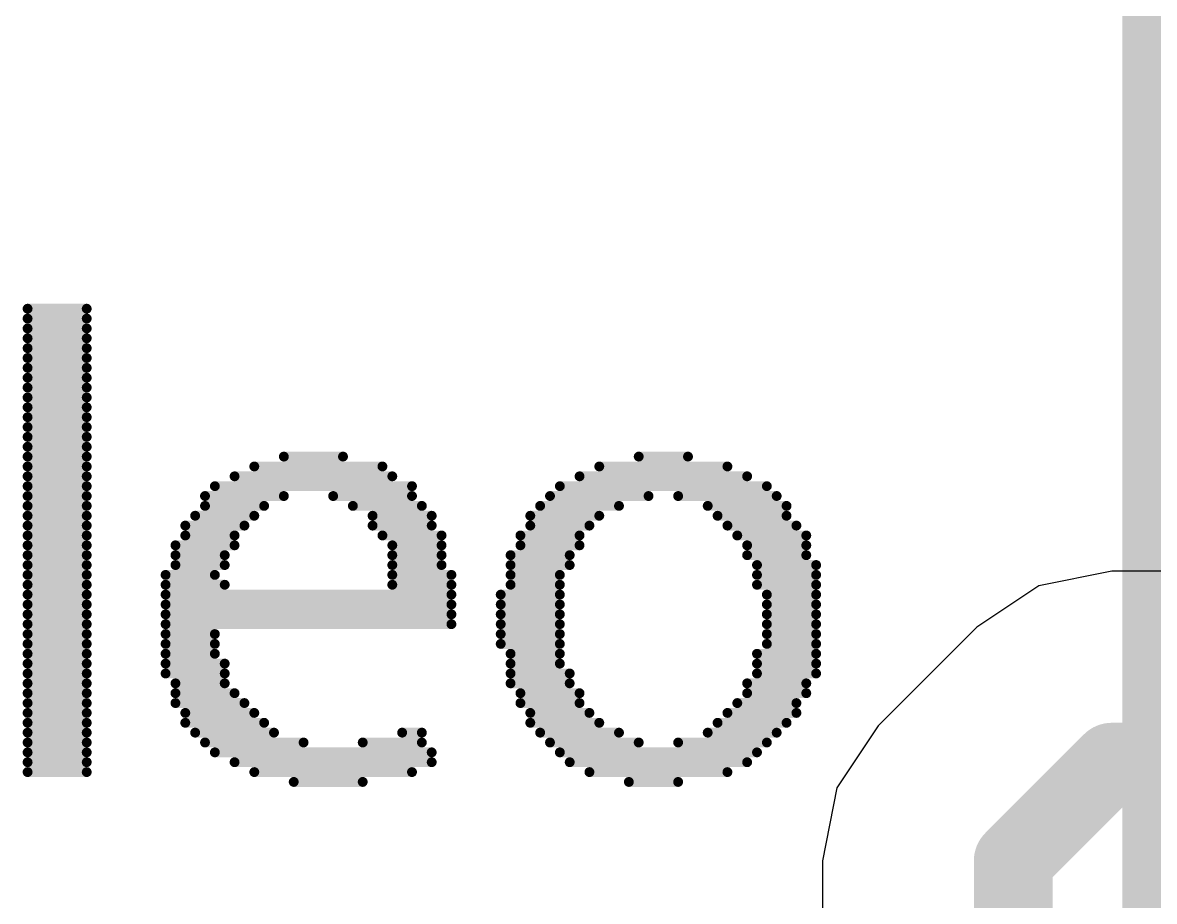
# Model space of a CAD drawing. Header units: millimetres. Extents: x 2.26 to 6.57, y 1.2 to 4.64.
# Drawn here: x 2.6428 to 2.7576, y 3.839 to 3.9282 of the extents above; entities that cross this region are included whole.
import ezdxf

# ---------------------------------------------------------------- set-up
doc = ezdxf.new("R2010")
doc.units = ezdxf.units.MM
doc.header["$MEASUREMENT"] = 0
doc.layers.add('BottomLayer', color=5, linetype='Continuous')
doc.layers.add('TopOverlay', color=2, linetype='Continuous')

# ---------------------------------------------------------------- blocks, each defined once
blk = doc.blocks.new('NUCLEO_______0_5___4')
at = {"layer": 'TopOverlay', "const_width": 0.001}
for points in [[(0.015, -0.104), (0.021, -0.104)], [(0.015, -0.105), (0.021, -0.105)], [(0.015, -0.106), (0.021, -0.106)], [(0.015, -0.107), (0.021, -0.107)], [(0.015, -0.108), (0.021, -0.108)], [(0.015, -0.109), (0.021, -0.109)], [(0.015, -0.11), (0.021, -0.11)], [(0.015, -0.111), (0.021, -0.111)], [(0.015, -0.112), (0.021, -0.112)], [(0.015, -0.113), (0.021, -0.113)], [(0.015, -0.114), (0.021, -0.114)], [(0.015, -0.115), (0.021, -0.115)], [(0.015, -0.116), (0.021, -0.116)], [(0.015, -0.117), (0.021, -0.117)], [(0.015, -0.118), (0.021, -0.118)], [(0.015, -0.119), (0.021, -0.119)], [(0.041, -0.119), (0.047, -0.119)], [(0.077, -0.119), (0.082, -0.119)], [(0.015, -0.12), (0.021, -0.12)], [(0.015, -0.121), (0.021, -0.121)], [(0.036, -0.121), (0.052, -0.121)], [(0.038, -0.12), (0.051, -0.12)], [(0.071, -0.121), (0.088, -0.121)], [(0.073, -0.12), (0.086, -0.12)], [(0.015, -0.122), (0.021, -0.122)], [(0.034, -0.122), (0.054, -0.122)], [(0.069, -0.122), (0.09, -0.122)], [(0.015, -0.123), (0.021, -0.123)], [(0.033, -0.123), (0.041, -0.123)], [(0.046, -0.123), (0.054, -0.123)], [(0.068, -0.123), (0.078, -0.123)], [(0.081, -0.123), (0.091, -0.123)], [(0.015, -0.124), (0.021, -0.124)], [(0.033, -0.124), (0.039, -0.124)], [(0.048, -0.124), (0.055, -0.124)], [(0.067, -0.124), (0.075, -0.124)], [(0.084, -0.124), (0.092, -0.124)], [(0.015, -0.125), (0.021, -0.125)], [(0.032, -0.125), (0.038, -0.125)], [(0.05, -0.125), (0.056, -0.125)], [(0.066, -0.125), (0.073, -0.125)], [(0.085, -0.125), (0.092, -0.125)], [(0.015, -0.126), (0.021, -0.126)], [(0.031, -0.126), (0.037, -0.126)], [(0.05, -0.126), (0.056, -0.126)], [(0.066, -0.126), (0.072, -0.126)], [(0.086, -0.126), (0.093, -0.126)], [(0.015, -0.127), (0.021, -0.127)], [(0.031, -0.127), (0.036, -0.127)], [(0.051, -0.127), (0.057, -0.127)], [(0.065, -0.127), (0.071, -0.127)], [(0.087, -0.127), (0.094, -0.127)], [(0.015, -0.128), (0.021, -0.128)], [(0.015, -0.129), (0.021, -0.129)], [(0.03, -0.128), (0.036, -0.128)], [(0.03, -0.129), (0.035, -0.129)], [(0.052, -0.128), (0.057, -0.128)], [(0.052, -0.129), (0.057, -0.129)], [(0.064, -0.129), (0.07, -0.129)], [(0.065, -0.128), (0.071, -0.128)], [(0.088, -0.128), (0.094, -0.128)], [(0.088, -0.129), (0.094, -0.129)], [(0.015, -0.13), (0.021, -0.13)], [(0.03, -0.13), (0.035, -0.13)], [(0.052, -0.13), (0.057, -0.13)], [(0.064, -0.13), (0.07, -0.13)], [(0.089, -0.13), (0.095, -0.13)], [(0.015, -0.131), (0.021, -0.131)], [(0.029, -0.131), (0.034, -0.131)], [(0.052, -0.131), (0.058, -0.131)], [(0.064, -0.131), (0.069, -0.131)], [(0.089, -0.131), (0.095, -0.131)], [(0.015, -0.132), (0.021, -0.132)], [(0.029, -0.132), (0.035, -0.132)], [(0.052, -0.132), (0.058, -0.132)], [(0.064, -0.132), (0.069, -0.132)], [(0.089, -0.132), (0.095, -0.132)], [(0.015, -0.133), (0.021, -0.133)], [(0.029, -0.133), (0.058, -0.133)], [(0.063, -0.133), (0.069, -0.133)], [(0.09, -0.133), (0.095, -0.133)], [(0.015, -0.134), (0.021, -0.134)], [(0.029, -0.134), (0.058, -0.134)], [(0.063, -0.134), (0.069, -0.134)], [(0.09, -0.134), (0.095, -0.134)], [(0.015, -0.135), (0.021, -0.135)], [(0.029, -0.135), (0.058, -0.135)], [(0.063, -0.135), (0.069, -0.135)], [(0.09, -0.135), (0.095, -0.135)], [(0.015, -0.136), (0.021, -0.136)], [(0.015, -0.137), (0.021, -0.137)], [(0.029, -0.136), (0.058, -0.136)], [(0.029, -0.137), (0.034, -0.137)], [(0.063, -0.136), (0.069, -0.136)], [(0.063, -0.137), (0.069, -0.137)], [(0.09, -0.136), (0.095, -0.136)], [(0.09, -0.137), (0.095, -0.137)], [(0.015, -0.138), (0.021, -0.138)], [(0.029, -0.138), (0.034, -0.138)], [(0.063, -0.138), (0.069, -0.138)], [(0.09, -0.138), (0.095, -0.138)], [(0.015, -0.139), (0.021, -0.139)], [(0.029, -0.139), (0.034, -0.139)], [(0.064, -0.139), (0.069, -0.139)], [(0.089, -0.139), (0.095, -0.139)], [(0.015, -0.14), (0.021, -0.14)], [(0.029, -0.14), (0.035, -0.14)], [(0.064, -0.14), (0.069, -0.14)], [(0.089, -0.14), (0.095, -0.14)], [(0.015, -0.141), (0.021, -0.141)], [(0.029, -0.141), (0.035, -0.141)], [(0.064, -0.141), (0.07, -0.141)], [(0.089, -0.141), (0.095, -0.141)], [(0.015, -0.142), (0.021, -0.142)], [(0.03, -0.142), (0.035, -0.142)], [(0.064, -0.142), (0.07, -0.142)], [(0.088, -0.142), (0.094, -0.142)], [(0.015, -0.143), (0.021, -0.143)], [(0.015, -0.144), (0.021, -0.144)], [(0.03, -0.143), (0.036, -0.143)], [(0.03, -0.144), (0.037, -0.144)], [(0.065, -0.143), (0.071, -0.143)], [(0.065, -0.144), (0.071, -0.144)], [(0.087, -0.144), (0.093, -0.144)], [(0.088, -0.143), (0.094, -0.143)], [(0.015, -0.145), (0.021, -0.145)], [(0.031, -0.145), (0.038, -0.145)], [(0.066, -0.145), (0.072, -0.145)], [(0.086, -0.145), (0.093, -0.145)], [(0.015, -0.146), (0.021, -0.146)], [(0.031, -0.146), (0.039, -0.146)], [(0.066, -0.146), (0.073, -0.146)], [(0.085, -0.146), (0.092, -0.146)], [(0.015, -0.147), (0.021, -0.147)], [(0.032, -0.147), (0.04, -0.147)], [(0.053, -0.147), (0.055, -0.147)], [(0.067, -0.147), (0.075, -0.147)], [(0.084, -0.147), (0.091, -0.147)], [(0.015, -0.148), (0.021, -0.148)], [(0.033, -0.148), (0.043, -0.148)], [(0.049, -0.148), (0.055, -0.148)], [(0.068, -0.148), (0.077, -0.148)], [(0.081, -0.148), (0.09, -0.148)], [(0.015, -0.149), (0.021, -0.149)], [(0.034, -0.149), (0.056, -0.149)], [(0.069, -0.149), (0.089, -0.149)], [(0.015, -0.15), (0.021, -0.15)], [(0.036, -0.15), (0.056, -0.15)], [(0.07, -0.15), (0.088, -0.15)], [(0.015, -0.151), (0.021, -0.151)], [(0.038, -0.151), (0.054, -0.151)], [(0.042, -0.152), (0.049, -0.152)], [(0.072, -0.151), (0.086, -0.151)], [(0.076, -0.152), (0.081, -0.152)]]:
    blk.add_lwpolyline(points, dxfattribs=at)
at = {"layer": 'TopOverlay', "const_width": 0.0005}
for points in [[(0.01475, -0.104, 1), (0.01525, -0.104, 1)], [(0.02075, -0.104, 1), (0.02125, -0.104, 1)], [(0.01475, -0.105, 1), (0.01525, -0.105, 1)], [(0.01475, -0.106, 1), (0.01525, -0.106, 1)], [(0.02075, -0.105, 1), (0.02125, -0.105, 1)], [(0.02075, -0.106, 1), (0.02125, -0.106, 1)], [(0.01475, -0.107, 1), (0.01525, -0.107, 1)], [(0.02075, -0.107, 1), (0.02125, -0.107, 1)], [(0.01475, -0.108, 1), (0.01525, -0.108, 1)], [(0.02075, -0.108, 1), (0.02125, -0.108, 1)], [(0.01475, -0.109, 1), (0.01525, -0.109, 1)], [(0.02075, -0.109, 1), (0.02125, -0.109, 1)], [(0.01475, -0.11, 1), (0.01525, -0.11, 1)], [(0.02075, -0.11, 1), (0.02125, -0.11, 1)], [(0.01475, -0.111, 1), (0.01525, -0.111, 1)], [(0.02075, -0.111, 1), (0.02125, -0.111, 1)], [(0.01475, -0.112, 1), (0.01525, -0.112, 1)], [(0.01475, -0.113, 1), (0.01525, -0.113, 1)], [(0.02075, -0.112, 1), (0.02125, -0.112, 1)], [(0.02075, -0.113, 1), (0.02125, -0.113, 1)], [(0.01475, -0.114, 1), (0.01525, -0.114, 1)], [(0.02075, -0.114, 1), (0.02125, -0.114, 1)], [(0.01475, -0.115, 1), (0.01525, -0.115, 1)], [(0.02075, -0.115, 1), (0.02125, -0.115, 1)], [(0.01475, -0.116, 1), (0.01525, -0.116, 1)], [(0.02075, -0.116, 1), (0.02125, -0.116, 1)], [(0.01475, -0.117, 1), (0.01525, -0.117, 1)], [(0.02075, -0.117, 1), (0.02125, -0.117, 1)], [(0.01475, -0.118, 1), (0.01525, -0.118, 1)], [(0.02075, -0.118, 1), (0.02125, -0.118, 1)], [(0.01475, -0.119, 1), (0.01525, -0.119, 1)], [(0.02075, -0.119, 1), (0.02125, -0.119, 1)], [(0.04075, -0.119, 1), (0.04125, -0.119, 1)], [(0.04675, -0.119, 1), (0.04725, -0.119, 1)], [(0.07675, -0.119, 1), (0.07725, -0.119, 1)], [(0.08175, -0.119, 1), (0.08225, -0.119, 1)], [(0.01475, -0.12, 1), (0.01525, -0.12, 1)], [(0.01475, -0.121, 1), (0.01525, -0.121, 1)], [(0.02075, -0.12, 1), (0.02125, -0.12, 1)], [(0.02075, -0.121, 1), (0.02125, -0.121, 1)], [(0.03575, -0.121, 1), (0.03625, -0.121, 1)], [(0.03775, -0.12, 1), (0.03825, -0.12, 1)], [(0.05075, -0.12, 1), (0.05125, -0.12, 1)], [(0.05175, -0.121, 1), (0.05225, -0.121, 1)], [(0.07075, -0.121, 1), (0.07125, -0.121, 1)], [(0.07275, -0.12, 1), (0.07325, -0.12, 1)], [(0.08575, -0.12, 1), (0.08625, -0.12, 1)], [(0.08775, -0.121, 1), (0.08825, -0.121, 1)], [(0.01475, -0.122, 1), (0.01525, -0.122, 1)], [(0.02075, -0.122, 1), (0.02125, -0.122, 1)], [(0.03375, -0.122, 1), (0.03425, -0.122, 1)], [(0.05375, -0.122, 1), (0.05425, -0.122, 1)], [(0.06875, -0.122, 1), (0.06925, -0.122, 1)], [(0.08975, -0.122, 1), (0.09025, -0.122, 1)], [(0.01475, -0.123, 1), (0.01525, -0.123, 1)], [(0.02075, -0.123, 1), (0.02125, -0.123, 1)], [(0.03275, -0.123, 1), (0.03325, -0.123, 1)], [(0.04075, -0.123, 1), (0.04125, -0.123, 1)], [(0.04575, -0.123, 1), (0.04625, -0.123, 1)], [(0.05375, -0.123, 1), (0.05425, -0.123, 1)], [(0.06775, -0.123, 1), (0.06825, -0.123, 1)], [(0.07775, -0.123, 1), (0.07825, -0.123, 1)], [(0.08075, -0.123, 1), (0.08125, -0.123, 1)], [(0.09075, -0.123, 1), (0.09125, -0.123, 1)], [(0.01475, -0.124, 1), (0.01525, -0.124, 1)], [(0.02075, -0.124, 1), (0.02125, -0.124, 1)], [(0.03275, -0.124, 1), (0.03325, -0.124, 1)], [(0.03875, -0.124, 1), (0.03925, -0.124, 1)], [(0.04775, -0.124, 1), (0.04825, -0.124, 1)], [(0.05475, -0.124, 1), (0.05525, -0.124, 1)], [(0.06675, -0.124, 1), (0.06725, -0.124, 1)], [(0.07475, -0.124, 1), (0.07525, -0.124, 1)], [(0.08375, -0.124, 1), (0.08425, -0.124, 1)], [(0.09175, -0.124, 1), (0.09225, -0.124, 1)], [(0.01475, -0.125, 1), (0.01525, -0.125, 1)], [(0.02075, -0.125, 1), (0.02125, -0.125, 1)], [(0.03175, -0.125, 1), (0.03225, -0.125, 1)], [(0.03775, -0.125, 1), (0.03825, -0.125, 1)], [(0.04975, -0.125, 1), (0.05025, -0.125, 1)], [(0.05575, -0.125, 1), (0.05625, -0.125, 1)], [(0.06575, -0.125, 1), (0.06625, -0.125, 1)], [(0.07275, -0.125, 1), (0.07325, -0.125, 1)], [(0.08475, -0.125, 1), (0.08525, -0.125, 1)], [(0.09175, -0.125, 1), (0.09225, -0.125, 1)], [(0.01475, -0.126, 1), (0.01525, -0.126, 1)], [(0.02075, -0.126, 1), (0.02125, -0.126, 1)], [(0.03075, -0.126, 1), (0.03125, -0.126, 1)], [(0.03675, -0.126, 1), (0.03725, -0.126, 1)], [(0.04975, -0.126, 1), (0.05025, -0.126, 1)], [(0.05575, -0.126, 1), (0.05625, -0.126, 1)], [(0.06575, -0.126, 1), (0.06625, -0.126, 1)], [(0.07175, -0.126, 1), (0.07225, -0.126, 1)], [(0.08575, -0.126, 1), (0.08625, -0.126, 1)], [(0.09275, -0.126, 1), (0.09325, -0.126, 1)], [(0.01475, -0.127, 1), (0.01525, -0.127, 1)], [(0.02075, -0.127, 1), (0.02125, -0.127, 1)], [(0.03075, -0.127, 1), (0.03125, -0.127, 1)], [(0.03575, -0.127, 1), (0.03625, -0.127, 1)], [(0.05075, -0.127, 1), (0.05125, -0.127, 1)], [(0.05675, -0.127, 1), (0.05725, -0.127, 1)], [(0.06475, -0.127, 1), (0.06525, -0.127, 1)], [(0.07075, -0.127, 1), (0.07125, -0.127, 1)], [(0.08675, -0.127, 1), (0.08725, -0.127, 1)], [(0.09375, -0.127, 1), (0.09425, -0.127, 1)], [(0.01475, -0.128, 1), (0.01525, -0.128, 1)], [(0.01475, -0.129, 1), (0.01525, -0.129, 1)], [(0.02075, -0.128, 1), (0.02125, -0.128, 1)], [(0.02075, -0.129, 1), (0.02125, -0.129, 1)], [(0.02975, -0.128, 1), (0.03025, -0.128, 1)], [(0.02975, -0.129, 1), (0.03025, -0.129, 1)], [(0.03475, -0.129, 1), (0.03525, -0.129, 1)], [(0.03575, -0.128, 1), (0.03625, -0.128, 1)], [(0.05175, -0.128, 1), (0.05225, -0.128, 1)], [(0.05175, -0.129, 1), (0.05225, -0.129, 1)], [(0.05675, -0.128, 1), (0.05725, -0.128, 1)], [(0.05675, -0.129, 1), (0.05725, -0.129, 1)], [(0.06375, -0.129, 1), (0.06425, -0.129, 1)], [(0.06475, -0.128, 1), (0.06525, -0.128, 1)], [(0.06975, -0.129, 1), (0.07025, -0.129, 1)], [(0.07075, -0.128, 1), (0.07125, -0.128, 1)], [(0.08775, -0.128, 1), (0.08825, -0.128, 1)], [(0.08775, -0.129, 1), (0.08825, -0.129, 1)], [(0.09375, -0.128, 1), (0.09425, -0.128, 1)], [(0.09375, -0.129, 1), (0.09425, -0.129, 1)], [(0.01475, -0.13, 1), (0.01525, -0.13, 1)], [(0.02075, -0.13, 1), (0.02125, -0.13, 1)], [(0.02975, -0.13, 1), (0.03025, -0.13, 1)], [(0.03475, -0.13, 1), (0.03525, -0.13, 1)], [(0.05175, -0.13, 1), (0.05225, -0.13, 1)], [(0.05675, -0.13, 1), (0.05725, -0.13, 1)], [(0.06375, -0.13, 1), (0.06425, -0.13, 1)], [(0.06975, -0.13, 1), (0.07025, -0.13, 1)], [(0.08875, -0.13, 1), (0.08925, -0.13, 1)], [(0.09475, -0.13, 1), (0.09525, -0.13, 1)], [(0.01475, -0.131, 1), (0.01525, -0.131, 1)], [(0.02075, -0.131, 1), (0.02125, -0.131, 1)], [(0.02875, -0.131, 1), (0.02925, -0.131, 1)], [(0.03375, -0.131, 1), (0.03425, -0.131, 1)], [(0.05175, -0.131, 1), (0.05225, -0.131, 1)], [(0.05775, -0.131, 1), (0.05825, -0.131, 1)], [(0.06375, -0.131, 1), (0.06425, -0.131, 1)], [(0.06875, -0.131, 1), (0.06925, -0.131, 1)], [(0.08875, -0.131, 1), (0.08925, -0.131, 1)], [(0.09475, -0.131, 1), (0.09525, -0.131, 1)], [(0.01475, -0.132, 1), (0.01525, -0.132, 1)], [(0.02075, -0.132, 1), (0.02125, -0.132, 1)], [(0.02875, -0.132, 1), (0.02925, -0.132, 1)], [(0.03475, -0.132, 1), (0.03525, -0.132, 1)], [(0.05175, -0.132, 1), (0.05225, -0.132, 1)], [(0.05775, -0.132, 1), (0.05825, -0.132, 1)], [(0.06375, -0.132, 1), (0.06425, -0.132, 1)], [(0.06875, -0.132, 1), (0.06925, -0.132, 1)], [(0.08875, -0.132, 1), (0.08925, -0.132, 1)], [(0.09475, -0.132, 1), (0.09525, -0.132, 1)], [(0.01475, -0.133, 1), (0.01525, -0.133, 1)], [(0.02075, -0.133, 1), (0.02125, -0.133, 1)], [(0.02875, -0.133, 1), (0.02925, -0.133, 1)], [(0.05775, -0.133, 1), (0.05825, -0.133, 1)], [(0.06275, -0.133, 1), (0.06325, -0.133, 1)], [(0.06875, -0.133, 1), (0.06925, -0.133, 1)], [(0.08975, -0.133, 1), (0.09025, -0.133, 1)], [(0.09475, -0.133, 1), (0.09525, -0.133, 1)], [(0.01475, -0.134, 1), (0.01525, -0.134, 1)], [(0.02075, -0.134, 1), (0.02125, -0.134, 1)], [(0.02875, -0.134, 1), (0.02925, -0.134, 1)], [(0.05775, -0.134, 1), (0.05825, -0.134, 1)], [(0.06275, -0.134, 1), (0.06325, -0.134, 1)], [(0.06875, -0.134, 1), (0.06925, -0.134, 1)], [(0.08975, -0.134, 1), (0.09025, -0.134, 1)], [(0.09475, -0.134, 1), (0.09525, -0.134, 1)], [(0.01475, -0.135, 1), (0.01525, -0.135, 1)], [(0.02075, -0.135, 1), (0.02125, -0.135, 1)], [(0.02875, -0.135, 1), (0.02925, -0.135, 1)], [(0.05775, -0.135, 1), (0.05825, -0.135, 1)], [(0.06275, -0.135, 1), (0.06325, -0.135, 1)], [(0.06875, -0.135, 1), (0.06925, -0.135, 1)], [(0.08975, -0.135, 1), (0.09025, -0.135, 1)], [(0.09475, -0.135, 1), (0.09525, -0.135, 1)], [(0.01475, -0.136, 1), (0.01525, -0.136, 1)], [(0.01475, -0.137, 1), (0.01525, -0.137, 1)], [(0.02075, -0.136, 1), (0.02125, -0.136, 1)], [(0.02075, -0.137, 1), (0.02125, -0.137, 1)], [(0.02875, -0.136, 1), (0.02925, -0.136, 1)], [(0.02875, -0.137, 1), (0.02925, -0.137, 1)], [(0.03375, -0.137, 1), (0.03425, -0.137, 1)], [(0.05775, -0.136, 1), (0.05825, -0.136, 1)], [(0.06275, -0.136, 1), (0.06325, -0.136, 1)], [(0.06275, -0.137, 1), (0.06325, -0.137, 1)], [(0.06875, -0.136, 1), (0.06925, -0.136, 1)], [(0.06875, -0.137, 1), (0.06925, -0.137, 1)], [(0.08975, -0.136, 1), (0.09025, -0.136, 1)], [(0.08975, -0.137, 1), (0.09025, -0.137, 1)], [(0.09475, -0.136, 1), (0.09525, -0.136, 1)], [(0.09475, -0.137, 1), (0.09525, -0.137, 1)], [(0.01475, -0.138, 1), (0.01525, -0.138, 1)], [(0.02075, -0.138, 1), (0.02125, -0.138, 1)], [(0.02875, -0.138, 1), (0.02925, -0.138, 1)], [(0.03375, -0.138, 1), (0.03425, -0.138, 1)], [(0.06275, -0.138, 1), (0.06325, -0.138, 1)], [(0.06875, -0.138, 1), (0.06925, -0.138, 1)], [(0.08975, -0.138, 1), (0.09025, -0.138, 1)], [(0.09475, -0.138, 1), (0.09525, -0.138, 1)], [(0.01475, -0.139, 1), (0.01525, -0.139, 1)], [(0.02075, -0.139, 1), (0.02125, -0.139, 1)], [(0.02875, -0.139, 1), (0.02925, -0.139, 1)], [(0.03375, -0.139, 1), (0.03425, -0.139, 1)], [(0.06375, -0.139, 1), (0.06425, -0.139, 1)], [(0.06875, -0.139, 1), (0.06925, -0.139, 1)], [(0.08875, -0.139, 1), (0.08925, -0.139, 1)], [(0.09475, -0.139, 1), (0.09525, -0.139, 1)], [(0.01475, -0.14, 1), (0.01525, -0.14, 1)], [(0.02075, -0.14, 1), (0.02125, -0.14, 1)], [(0.02875, -0.14, 1), (0.02925, -0.14, 1)], [(0.03475, -0.14, 1), (0.03525, -0.14, 1)], [(0.06375, -0.14, 1), (0.06425, -0.14, 1)], [(0.06875, -0.14, 1), (0.06925, -0.14, 1)], [(0.08875, -0.14, 1), (0.08925, -0.14, 1)], [(0.09475, -0.14, 1), (0.09525, -0.14, 1)], [(0.01475, -0.141, 1), (0.01525, -0.141, 1)], [(0.02075, -0.141, 1), (0.02125, -0.141, 1)], [(0.02875, -0.141, 1), (0.02925, -0.141, 1)], [(0.03475, -0.141, 1), (0.03525, -0.141, 1)], [(0.06375, -0.141, 1), (0.06425, -0.141, 1)], [(0.06975, -0.141, 1), (0.07025, -0.141, 1)], [(0.08875, -0.141, 1), (0.08925, -0.141, 1)], [(0.09475, -0.141, 1), (0.09525, -0.141, 1)], [(0.01475, -0.142, 1), (0.01525, -0.142, 1)], [(0.02075, -0.142, 1), (0.02125, -0.142, 1)], [(0.02975, -0.142, 1), (0.03025, -0.142, 1)], [(0.03475, -0.142, 1), (0.03525, -0.142, 1)], [(0.06375, -0.142, 1), (0.06425, -0.142, 1)], [(0.06975, -0.142, 1), (0.07025, -0.142, 1)], [(0.08775, -0.142, 1), (0.08825, -0.142, 1)], [(0.09375, -0.142, 1), (0.09425, -0.142, 1)], [(0.01475, -0.143, 1), (0.01525, -0.143, 1)], [(0.01475, -0.144, 1), (0.01525, -0.144, 1)], [(0.02075, -0.143, 1), (0.02125, -0.143, 1)], [(0.02075, -0.144, 1), (0.02125, -0.144, 1)], [(0.02975, -0.143, 1), (0.03025, -0.143, 1)], [(0.02975, -0.144, 1), (0.03025, -0.144, 1)], [(0.03575, -0.143, 1), (0.03625, -0.143, 1)], [(0.03675, -0.144, 1), (0.03725, -0.144, 1)], [(0.06475, -0.143, 1), (0.06525, -0.143, 1)], [(0.06475, -0.144, 1), (0.06525, -0.144, 1)], [(0.07075, -0.143, 1), (0.07125, -0.143, 1)], [(0.07075, -0.144, 1), (0.07125, -0.144, 1)], [(0.08675, -0.144, 1), (0.08725, -0.144, 1)], [(0.08775, -0.143, 1), (0.08825, -0.143, 1)], [(0.09275, -0.144, 1), (0.09325, -0.144, 1)], [(0.09375, -0.143, 1), (0.09425, -0.143, 1)], [(0.01475, -0.145, 1), (0.01525, -0.145, 1)], [(0.02075, -0.145, 1), (0.02125, -0.145, 1)], [(0.03075, -0.145, 1), (0.03125, -0.145, 1)], [(0.03775, -0.145, 1), (0.03825, -0.145, 1)], [(0.06575, -0.145, 1), (0.06625, -0.145, 1)], [(0.07175, -0.145, 1), (0.07225, -0.145, 1)], [(0.08575, -0.145, 1), (0.08625, -0.145, 1)], [(0.09275, -0.145, 1), (0.09325, -0.145, 1)], [(0.01475, -0.146, 1), (0.01525, -0.146, 1)], [(0.02075, -0.146, 1), (0.02125, -0.146, 1)], [(0.03075, -0.146, 1), (0.03125, -0.146, 1)], [(0.03875, -0.146, 1), (0.03925, -0.146, 1)], [(0.06575, -0.146, 1), (0.06625, -0.146, 1)], [(0.07275, -0.146, 1), (0.07325, -0.146, 1)], [(0.08475, -0.146, 1), (0.08525, -0.146, 1)], [(0.09175, -0.146, 1), (0.09225, -0.146, 1)], [(0.01475, -0.147, 1), (0.01525, -0.147, 1)], [(0.02075, -0.147, 1), (0.02125, -0.147, 1)], [(0.03175, -0.147, 1), (0.03225, -0.147, 1)], [(0.03975, -0.147, 1), (0.04025, -0.147, 1)], [(0.05275, -0.147, 1), (0.05325, -0.147, 1)], [(0.05475, -0.147, 1), (0.05525, -0.147, 1)], [(0.06675, -0.147, 1), (0.06725, -0.147, 1)], [(0.07475, -0.147, 1), (0.07525, -0.147, 1)], [(0.08375, -0.147, 1), (0.08425, -0.147, 1)], [(0.09075, -0.147, 1), (0.09125, -0.147, 1)], [(0.01475, -0.148, 1), (0.01525, -0.148, 1)], [(0.02075, -0.148, 1), (0.02125, -0.148, 1)], [(0.03275, -0.148, 1), (0.03325, -0.148, 1)], [(0.04275, -0.148, 1), (0.04325, -0.148, 1)], [(0.04875, -0.148, 1), (0.04925, -0.148, 1)], [(0.05475, -0.148, 1), (0.05525, -0.148, 1)], [(0.06775, -0.148, 1), (0.06825, -0.148, 1)], [(0.07675, -0.148, 1), (0.07725, -0.148, 1)], [(0.08075, -0.148, 1), (0.08125, -0.148, 1)], [(0.08975, -0.148, 1), (0.09025, -0.148, 1)], [(0.01475, -0.149, 1), (0.01525, -0.149, 1)], [(0.02075, -0.149, 1), (0.02125, -0.149, 1)], [(0.03375, -0.149, 1), (0.03425, -0.149, 1)], [(0.05575, -0.149, 1), (0.05625, -0.149, 1)], [(0.06875, -0.149, 1), (0.06925, -0.149, 1)], [(0.08875, -0.149, 1), (0.08925, -0.149, 1)], [(0.01475, -0.15, 1), (0.01525, -0.15, 1)], [(0.02075, -0.15, 1), (0.02125, -0.15, 1)], [(0.03575, -0.15, 1), (0.03625, -0.15, 1)], [(0.05575, -0.15, 1), (0.05625, -0.15, 1)], [(0.06975, -0.15, 1), (0.07025, -0.15, 1)], [(0.08775, -0.15, 1), (0.08825, -0.15, 1)], [(0.01475, -0.151, 1), (0.01525, -0.151, 1)], [(0.02075, -0.151, 1), (0.02125, -0.151, 1)], [(0.03775, -0.151, 1), (0.03825, -0.151, 1)], [(0.04175, -0.152, 1), (0.04225, -0.152, 1)], [(0.04875, -0.152, 1), (0.04925, -0.152, 1)], [(0.05375, -0.151, 1), (0.05425, -0.151, 1)], [(0.07175, -0.151, 1), (0.07225, -0.151, 1)], [(0.07575, -0.152, 1), (0.07625, -0.152, 1)], [(0.08075, -0.152, 1), (0.08125, -0.152, 1)], [(0.08575, -0.151, 1), (0.08625, -0.151, 1)]]:
    blk.add_lwpolyline(points, format="xyb", close=True, dxfattribs=at)
blk = doc.blocks.new('1_6P_88')
at = {"layer": 'TopOverlay', "const_width": 0.00787}
blk.add_lwpolyline([(0.55, -0.05), (-0.05, -0.05)], dxfattribs=at)

msp = doc.modelspace()

# ---------------------------------------------------------------- linework, layer by layer
at = {"layer": 'BottomLayer'}
for p, q in [((2.75327, 3.87252), (2.74585, 3.87105)), ((2.76505, 3.87252), (2.75327, 3.87252)), ((2.74585, 3.87105), (2.73957, 3.86685)), ((2.73957, 3.86685), (2.72957, 3.85685)), ((2.72957, 3.85685), (2.72537, 3.85056)), ((2.72537, 3.85056), (2.7239, 3.84315)), ((2.7239, 3.84315), (2.7239, 3.66056))]:
    msp.add_line(p, q, dxfattribs=at)
at = {"layer": 'BottomLayer', "const_width": 0.008}
for points in [[(2.74327, 3.84315), (2.75327, 3.85315)], [(2.75327, 3.85315), (2.87827, 3.85315)], [(2.74327, 3.64815), (2.74327, 3.84315)]]:
    msp.add_lwpolyline(points, dxfattribs=at)
at = {"layer": 'BottomLayer', "const_width": 0.004}
for points in [[(2.75127, 3.85315, 1), (2.75527, 3.85315, 1)], [(2.75127, 3.85315, 1), (2.75527, 3.85315, 1)], [(2.74127, 3.84315, 1), (2.74527, 3.84315, 1)], [(2.74127, 3.84315, 1), (2.74527, 3.84315, 1)]]:
    msp.add_lwpolyline(points, format="xyb", close=True, dxfattribs=at)

# ---------------------------------------------------------------- block references
at = {"rotation": 270}
msp.add_blockref('1_6P_88', (2.80827, 4.10315), dxfattribs=at)
msp.add_blockref('NUCLEO_______0_5___4', (2.62827, 4.00315))

doc.saveas('drawing.dxf')
